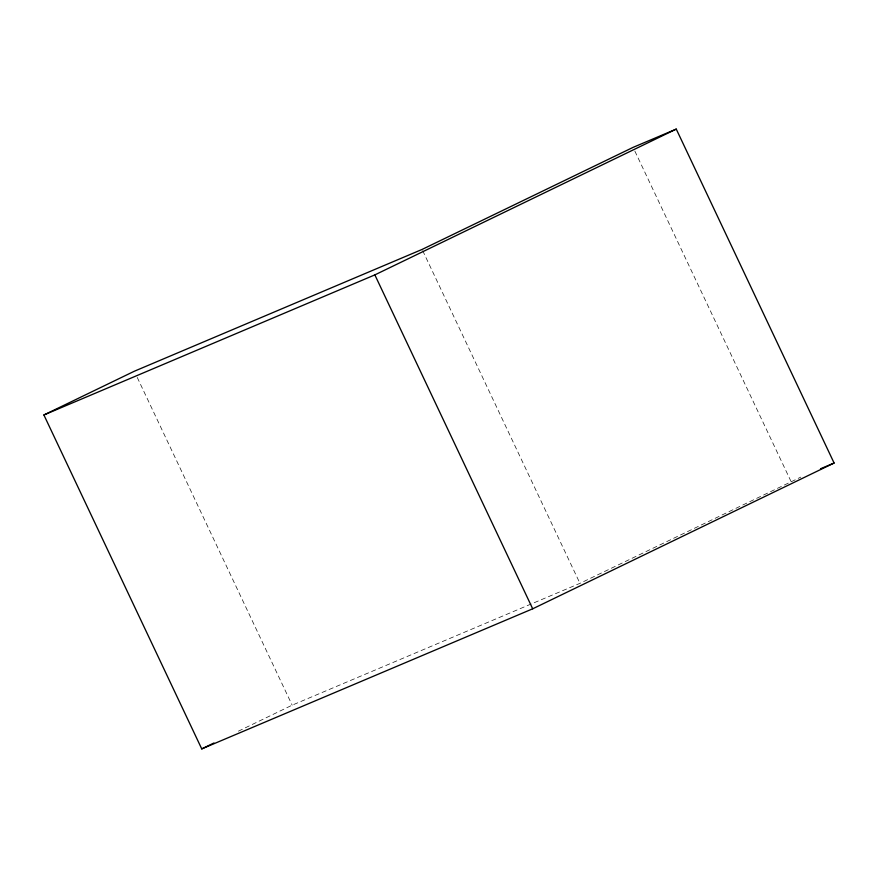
<?xml version="1.0" encoding="UTF-8"?>
<svg xmlns="http://www.w3.org/2000/svg" width="878" height="878" viewBox="0 0 878 878"><rect width="100%" height="100%" fill="white"/><g stroke="black" fill="none" stroke-linecap="round" stroke-linejoin="round"><path stroke-width="0.66" stroke-dasharray="4.39 3.29" d="M238.399 731.165L292.165 705.166L579.952 583.343L800.802 477.116M634.849 151.082L790.935 481.287M422.691 250.669L579.952 583.343M137.242 377.43L292.165 705.166"/><path stroke-width="1.32" d="M43.9 414.976L134.323 371.24L422.109 249.429L633.093 147.372L676.258 129.099L834.1 463.024L532.694 608.805L201.742 748.901L43.9 414.976L374.851 274.891L676.258 129.099M201.742 748.901L213.958 742.986M820.535 468.764L834.1 463.024M374.851 274.891L532.694 608.805"/></g></svg>
